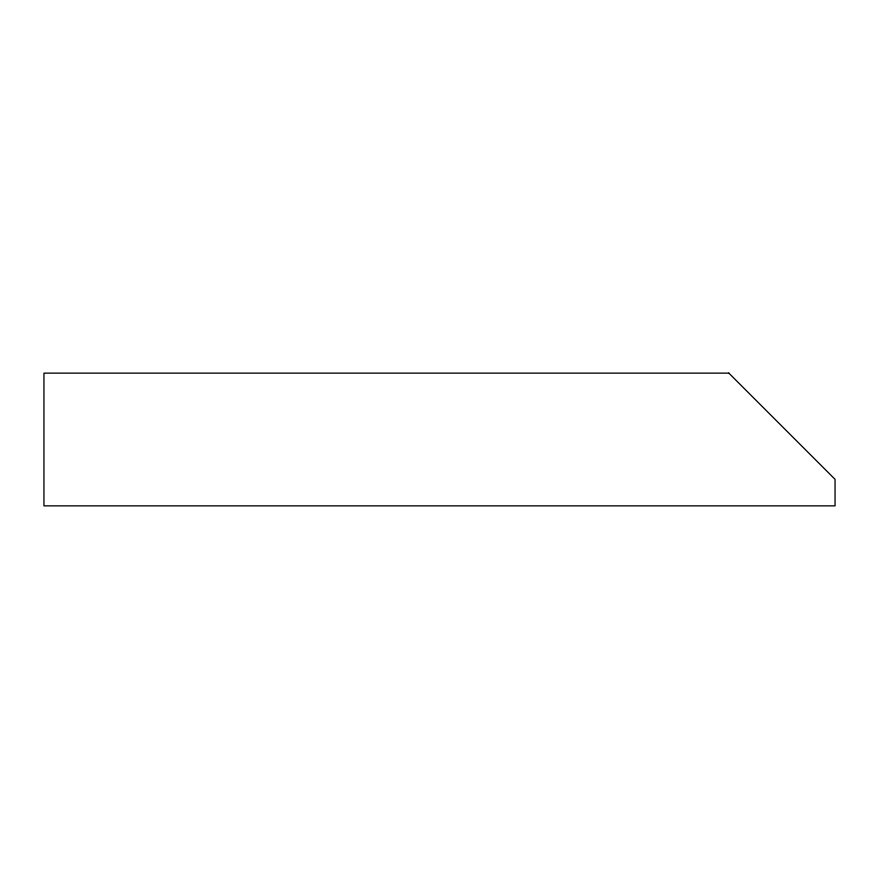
<?xml version="1.0" encoding="UTF-8"?>
<svg xmlns="http://www.w3.org/2000/svg" width="879" height="879" viewBox="0 0 879 879"><rect width="100%" height="100%" fill="white"/><g stroke="black" fill="none" stroke-linecap="round" stroke-linejoin="round"><path stroke-width="1.32" d="M728.867 373.135L43.95 373.135L43.95 505.864L835.05 505.864L835.05 479.319L728.867 373.135"/></g></svg>
